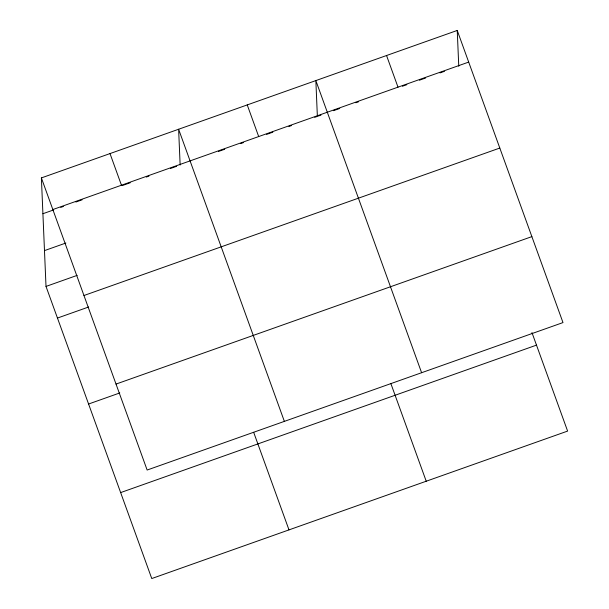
<?xml version="1.0" encoding="UTF-8"?>
<svg xmlns="http://www.w3.org/2000/svg" width="609" height="609" viewBox="0 0 609 609"><rect width="100%" height="100%" fill="white"/><g stroke="black" fill="none" stroke-linecap="round" stroke-linejoin="round"><path stroke-width="0.91" d="M41.389 177.912L457.237 30.45L562.99 322.58L147.142 470.041L41.389 177.912L46.01 286.42L151.763 578.55L567.611 431.088L531.962 332.605M52.846 209.549L468.694 62.088M42.912 213.721L53.607 209.93M60.74 207.395L63.412 206.451M75.889 202.028L82.124 199.813M122.226 185.593L130.242 182.753M146.282 177.067L148.954 176.115M170.345 168.533L176.58 166.318M218.464 151.466L224.698 149.258M240.738 143.572L243.417 142.62M266.582 134.406L272.817 132.191M288.864 126.505L291.536 125.561M314.701 117.339L317.373 116.395L315.85 80.586L421.603 372.716M318.271 116.075L320.958 115.124M333.481 110.686L339.746 108.463M355.854 102.754L358.541 101.794M402.389 86.25L406.865 84.666M419.388 80.221L425.653 77.998M439.972 72.92L444.448 71.337M44.487 250.611L65.871 243.029M46.01 286.42L77.198 275.359M83.958 295.51L499.814 148.048M57.459 318.058L88.655 306.997M116.022 384.081L531.87 236.619M88.579 404.018L119.767 392.957M120.643 492.59L536.491 345.128M386.548 55.518L397.997 87.156M390.894 383.632L426.224 481.224M247.239 104.915L258.688 136.553M284.373 421.375L178.62 129.245L180.142 165.054M253.664 432.299L288.993 529.891M110.008 153.582L121.457 185.22M457.237 30.45L458.767 66.259"/></g></svg>
